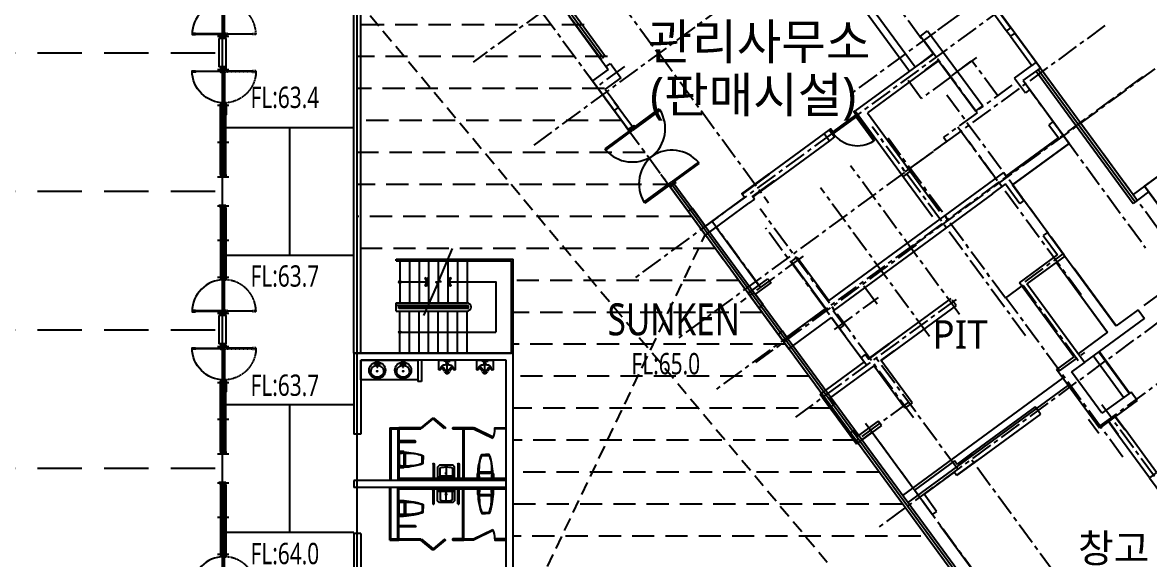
# Model space of a CAD drawing. Header units: millimetres. Extents: x 75184266 to 76346726, y -35077925 to -33679385.
# Drawn here: x 75305364 to 75337081, y -34979929 to -34964810 of the extents above; entities that cross this region are included whole.
import ezdxf
from ezdxf.enums import TextEntityAlignment as Align

# ---------------------------------------------------------------- set-up
doc = ezdxf.new("R2010")
doc.units = ezdxf.units.MM
doc.header["$LTSCALE"] = 50
doc.header["$MEASUREMENT"] = 0
for name, pattern in [('CENTER', [2, 1.25, -0.25, 0.25, -0.25]), ('HIDDEN2', [0.1875, 0.125, -0.0625]), ('XR-1F-PLAN$0$CEN', [62, 60, -1, 0, -1]), ('XR-1F-PLAN$0$HIDDEN', [0.375, 0.25, -0.125]), ('XR-지하3층$0$H', [1.3, 0.8, -0.5]), ('XR-지하3층$0$HIDDEN', [0.375, 0.25, -0.125])]:
    doc.linetypes.add(name, pattern=pattern)
doc.layers.get('Defpoints').update_dxf_attribs({"color": 51, "linetype": 'CONTINUOUS'})
for name, color, linetype in [('AA-MKXS', 3, 'CONTINUOUS'), ('CEN', 1, 'CENTER'), ('XR-1F-PLAN$0$A-CEN02', 27, 'XR-1F-PLAN$0$CEN'), ('XR-1F-PLAN$0$A-DOR-FRAME', 7, 'CONTINUOUS'), ('XR-1F-PLAN$0$A-DOR-GL', 142, 'CONTINUOUS'), ('XR-1F-PLAN$0$A-DOR-HID', 9, 'XR-1F-PLAN$0$HIDDEN'), ('XR-1F-PLAN$0$A-DOR-TRACE', 8, 'CONTINUOUS'), ('XR-1F-PLAN$0$A-FRAME', 1, 'CONTINUOUS'), ('XR-1F-PLAN$0$A-HDCP7', 7, 'CONTINUOUS'), ('XR-1F-PLAN$0$A-WIN-ELE8', 8, 'CONTINUOUS'), ('XR-B1$0$00_블럭계획고', 7, 'CONTINUOUS'), ('XR-지하3층$0$1712-PL$0$DOOR', 4, 'CONTINUOUS'), ('XR-지하3층$0$a-door', 6, 'CONTINUOUS'), ('XR-지하3층$0$CON', 2, 'CONTINUOUS'), ('XR-지하3층$0$hat', 8, 'CONTINUOUS'), ('XR-지하3층$0$W1', 3, 'CONTINUOUS'), ('XR-지하3층$0$XR-1F-PLAN$0$A-EQP1', 1, 'CONTINUOUS'), ('XR-지하3층$0$XR-1F-PLAN$0$A-FIN6', 6, 'CONTINUOUS'), ('XR-지하3층$0$XR-1F-PLAN$0$A-WAL3', 3, 'CONTINUOUS')]:
    doc.layers.add(name, color=color, linetype=linetype)
doc.layers.add('XR-지하3층$0$E1', color=4, linetype='CONTINUOUS', lineweight=13)
doc.layers.add('건축', color=8, linetype='CONTINUOUS', plot=False)
doc.styles.add('HY각헤드라인M', font='')
doc.styles.add('XR-B1$0$HY각헤드라인M', font='')
doc.styles.add('XR-지하3층$0$맑은고딕', font='')
doc.styles.add('XR-지하3층$0$울릉도m', font='')
doc.styles.get('HY각헤드라인M').set_extended_font_data('Malgun Gothic')
doc.styles.get('XR-B1$0$HY각헤드라인M').set_extended_font_data('Malgun Gothic')
doc.styles.get('XR-지하3층$0$맑은고딕').set_extended_font_data('Malgun Gothic')
doc.styles.get('XR-지하3층$0$울릉도m').set_extended_font_data('Malgun Gothic')

# ---------------------------------------------------------------- blocks, each defined once
blk = doc.blocks.new('XR-지하3층$0$XR-1F-PLAN$0$1LAVA01')
at = {"layer": 'XR-지하3층$0$XR-1F-PLAN$0$A-EQP1'}
for p, q in [((-29, -30), (29, -30)), ((-29, -58), (-26, -58)), ((-21, -63), (-14, -139)), ((-14, -139), (14, -139)), ((14, -139), (21, -63)), ((26, -58), (29, -58))]:
    blk.add_line(p, q, dxfattribs=at)
blk.add_lwpolyline([(-18, -100, 0.064435), (-72, -112, 0.091719), (-132, -146, 0.103599), (-172, -198, 0.113912), (-186, -258, 0.113912), (-172, -317, 0.103599), (-132, -369, 0.091719), (-72, -403, 0.084785), (0, -416, 0.084785), (72, -403, 0.091719), (132, -369, 0.103599), (172, -317, 0.113912), (186, -258, 0.113912), (172, -198, 0.103599), (132, -146, 0.091719), (72, -112, 0.064435), (18, -100, 0.084785)], format="xyb", dxfattribs=at)
for centre, radius in [((0, -230), 230), ((0, -258), 15)]:
    blk.add_circle(centre, radius, dxfattribs=at)
for centre, radius, start, end in [((-50, -44), 25, 34.0558, 325.9442), ((-26, -63), 5, 5.3909, 90), ((26, -63), 5, 90, 174.6091), ((50, -44), 25, 214.0558, 145.9442)]:
    blk.add_arc(centre, radius, start, end, dxfattribs=at)
blk = doc.blocks.new('XR-지하3층$0$XR-1F-PLAN$0$좌변기')
at = {"layer": 'XR-지하3층$0$XR-1F-PLAN$0$A-EQP1'}
for points in [[(-544, 76), (-544, 111, 0.414214), (-554, 121), (-672, 121, 0.414214), (-682, 111), (-682, -319, 0.414214), (-672, -329), (-554, -329, 0.414214), (-544, -319), (-544, -284)], [(-544, 111, -0.030636), (-266, 76, -0.045977), (-84, 34, -0.042274), (0, 0), (0, -104)], [(-534, -281, 0.029867), (-268, -275, 0.046073), (-88, -233, 0.030504), (-29, -211, 0.291302), (-24, -202), (-23, -105), (-24, -8, 0.291302), (-29, 1, 0.030504), (-88, 23, 0.046073), (-268, 65, 0.029888), (-534, 71)], [(-544, -319, 0.030636), (-266, -284, 0.045977), (-84, -242, 0.042274), (0, -208), (0, -104)]]:
    blk.add_lwpolyline(points, format="xyb", dxfattribs=at)
blk.add_lwpolyline([(-502, -284), (-502, 76), (-682, 76), (-682, -284)], close=True, dxfattribs=at)
for points in [[(-667, 64, 0.336088), (-682, 48), (-682, -256, 0.369332), (-666, -273, 0.014927), (-534, -281), (-534, 71, 0.014968)], [(-496, 67, 0.408431), (-504, 58), (-505, -105), (-504, -268, 0.408431), (-496, -277, 0.024723), (-268, -270, 0.046051), (-89, -228, 0.030519), (-31, -206, 0.289645), (-29, -202), (-28, -105), (-29, -8, 0.289645), (-31, -4, 0.030519), (-89, 18, 0.046051), (-268, 60, 0.024723)]]:
    blk.add_lwpolyline(points, format="xyb", close=True, dxfattribs=at)
blk = doc.blocks.new('XR-지하3층$0$XR-1F-PLAN$0$소변기')
at = {"layer": 'Defpoints'}
blk.add_line((230, -401), (230, 30), dxfattribs=at)
at = {"layer": 'XR-지하3층$0$XR-1F-PLAN$0$A-EQP1'}
for p, q in [((0, 0), (460, 0)), ((0, -135), (0, 0)), ((140, -25), (140, 0)), ((215, 0), (215, -50)), ((245, 0), (245, -50)), ((320, -25), (320, 0)), ((460, 0), (460, -135)), ((0, -265), (0, -135)), ((15, -270), (5, -270)), ((35, -270), (15, -270)), ((190, -25), (140, -25)), ((205, -40), (190, -25)), ((205, -65), (205, -40)), ((205, -110), (205, -105)), ((205, -105), (255, -105)), ((255, -110), (205, -110)), ((220, -95), (220, -105)), ((240, -95), (240, -105)), ((255, -40), (270, -25)), ((255, -65), (255, -40)), ((255, -105), (255, -110)), ((270, -25), (320, -25)), ((445, -270), (425, -270)), ((455, -270), (445, -270)), ((460, -135), (460, -265))]:
    blk.add_line(p, q, dxfattribs=at)
blk.add_circle((230, -70), 25, dxfattribs=at)
for centre, radius, start, end in [((5, -265), 5, 180, 225), ((5, -265), 5, 225, 270), ((35, -268), 2.35, 270, 315), ((21, -254), 21.6, 315, 329.491), ((21, -254), 21.7, 329.491, 5.2377), ((102, -247), 59.8, 163.9272, 185.2377), ((376, -325), 345, 159.444, 163.9272), ((45, -339), 109, 15.3921, 90), ((164, -246), 118, 151.7834, 159.444), ((124, -224), 72.1, 143.1301, 151.7834), ((55, -374), 184, 81.8699, 88.4784), ((164, -254), 122, 136.4862, 143.1301), ((143, -235), 94.2, 118.6105, 136.4862), ((69, -274), 83.4, 72.0591, 81.8699), ((-10, -519), 340, 66.0375, 72.0591), ((159, -264), 127, 103.2516, 118.6105), ((108, -253), 49.7, 50.2446, 66.0375), ((175, -331), 196, 101.3099, 103.2516), ((445, -1683), 1575, 100.6246, 101.3099), ((72, -296), 106, 39.8056, 50.2446), ((217, -292), 69.7, 195.3921, 280.5971), ((66, -302), 114, 29.774, 39.8056), ((208, -416), 286, 93.8141, 100.6246), ((-6, -343), 197, 24.0061, 29.774), ((457, -137), 310, 204.0061, 208.6056), ((383, -177), 225, 208.6056, 213.6901), ((217, -553), 423, 88.2147, 93.8141), ((317, -221), 147, 213.6901, 219.9871), ((215, -307), 12.9, 219.9871, 258.6901), ((243, -553), 423, 86.1859, 91.7853), ((243, -292), 69.7, 259.4029, 344.6079), ((245, -307), 12.9, 281.3099, 320.0129), ((143, -221), 147, 320.0129, 326.3099), ((77, -177), 225, 326.3099, 331.3944), ((252, -416), 286, 79.3754, 86.1859), ((3, -137), 310, 331.3944, 335.9939), ((466, -343), 197, 150.226, 155.9939), ((394, -302), 114, 140.1944, 150.226), ((15, -1683), 1575, 78.6901, 79.3754), ((388, -296), 106, 129.7554, 140.1944), ((415, -339), 109, 90, 164.6079), ((352, -253), 49.7, 113.9625, 129.7554), ((285, -331), 196, 76.7484, 78.6901), ((301, -264), 127, 61.3895, 76.7484), ((470, -519), 340, 107.9409, 113.9625), ((317, -235), 94.2, 43.5138, 61.3895), ((391, -274), 83.4, 98.1301, 107.9409), ((405, -374), 184, 91.5216, 98.1301), ((296, -254), 122, 36.8699, 43.5138), ((336, -224), 72.1, 28.2166, 36.8699), ((296, -246), 118, 20.556, 28.2166), ((84, -325), 345, 16.0728, 20.556), ((358, -247), 59.8, 354.7623, 16.0728), ((439, -254), 21.7, 174.7623, 210.509), ((439, -254), 21.6, 210.509, 225), ((425, -268), 2.35, 225, 270), ((455, -265), 5, 270, 315), ((455, -265), 5, 315, 0), ((223, -265), 55.1, 258.6901, 277.125), ((237, -265), 55.1, 262.875, 281.3099)]:
    blk.add_arc(centre, radius, start, end, dxfattribs=at)
blk = doc.blocks.new('XR-지하3층$0$XR-1F-PLAN$0$A$C56F60109')
at = {"layer": 'Defpoints'}
blk.add_line((380, 375), (380, 0), dxfattribs=at)
at = {"layer": 'XR-지하3층$0$XR-1F-PLAN$0$A-EQP1'}
for p, q in [((15, 410), (15, 25)), ((45, 410), (45, 25)), ((715, 410), (715, 25)), ((745, 410), (745, 25)), ((0, 5), (0, 0)), ((10, 25), (50, 25)), ((10, 25), (10, 15)), ((10, 15), (50, 15)), ((50, 25), (50, 15)), ((60, 5), (60, 0)), ((618, 50), (143, 50)), ((350, 144), (412, 144)), ((380, 175), (380, 113)), ((700, 5), (700, 0)), ((750, 25), (710, 25)), ((710, 25), (710, 15)), ((750, 15), (710, 15)), ((750, 25), (750, 15)), ((760, 5), (760, 0))]:
    blk.add_line(p, q, dxfattribs=at)
blk.add_lwpolyline([(568, 375), (618, 325), (618, 0), (143, 0), (143, 325), (193, 375)], close=True, dxfattribs=at)
for points in [[(387, 66), (550, 66), (550, 288, 0.272815), (544, 300, 0.070145), (499, 317, 0.03268), (447, 325, 0.023671), (375, 328, 0.023671), (303, 325, 0.03268), (251, 317, 0.070145), (207, 300, 0.272815), (200, 288), (200, 66), (373, 66)], [(371, 17), (374, 87, -1), (386, 87), (389, 17, -0.414045), (380, 8, -0.414045), (371, 17)]]:
    blk.add_lwpolyline(points, format="xyb", dxfattribs=at)
for centre, radius in [((30, 249), 15), ((353, 34), 15.3), ((380, 144), 15), ((407, 34), 15.3), ((730, 249), 15)]:
    blk.add_circle(centre, radius, dxfattribs=at)
for centre, radius, start, end in [((30, 410), 15, 0, 180), ((730, 410), 15, 0, 180), ((10, 5), 10, 90, 180), ((50, 5), 10, 0, 90), ((710, 5), 10, 90, 180), ((750, 5), 10, 0, 90)]:
    blk.add_arc(centre, radius, start, end, dxfattribs=at)
blk = doc.blocks.new('XR-지하3층$0$A$C62C54F48')
at = {"layer": 'XR-지하3층$0$CON', "ltscale": 0.5}
for p, q in [((358, 3299, 0), (358, 1869, 0)), ((358, 169, 0), (358, 1569, 0)), ((358, 139, 0), (358, 1569, 0))]:
    blk.add_line(p, q, dxfattribs=at)
at = {"layer": 'XR-지하3층$0$E1', "ltscale": 0.5}
blk.add_line((1543, -2591, 0), (-842, -2591, 0), dxfattribs=at)
at = {"layer": 'XR-지하3층$0$hat', "ltscale": 0.5}
for p, q in [((-1972, -2191, 0), (-2547, -2641, 0)), ((-2547, -2191, 0), (-1972, -2641, 0)), ((-1872, -2641, 0), (-942, -2191, 0)), ((-1872, -2191, 0), (-942, -2641, 0))]:
    blk.add_line(p, q, dxfattribs=at)
at = {"layer": 'XR-지하3층$0$W1', "ltscale": 0.5}
for p, q in [((-2747, 5399, 0), (-2747, 3119, 0)), ((1743, 5399, 0), (-2747, 5399, 0)), ((1743, -2841, 0), (1743, 5399, 0)), ((-2547, 5199, 0), (-2547, 3119, 0)), ((1543, 5199, 0), (-2547, 5199, 0)), ((-942, 5199, 0), (-942, 4599, 0)), ((-842, 5199, 0), (-842, 4599, 0)), ((1543, -2641, 0), (1543, 5199, 0)), ((-842, 4599, 0), (-942, 4599, 0)), ((-1702, 3269, 0), (-1702, 1819, 0)), ((-2547, 3119, 0), (-2747, 3119, 0)), ((-2747, 1819, 0), (-2747, 1719, 0)), ((1543, 1819, 0), (-2747, 1819, 0)), ((-2747, 1719, 0), (-2747, 1619, 0)), ((1543, 1619, 0), (-2747, 1619, 0)), ((-2747, 319, 0), (-2747, -2841, 0)), ((-2547, 319, 0), (-2747, 319, 0)), ((-2547, 319, 0), (-2547, -2641, 0)), ((-942, -1161, 0), (-942, -2641, 0)), ((-842, -1161, 0), (-942, -1161, 0)), ((-842, -1191, 0), (-842, -2641, 0)), ((-942, -2091, 0), (-2547, -2091, 0)), ((-942, -2191, 0), (-2547, -2191, 0)), ((-1972, -2191, 0), (-1972, -2641, 0)), ((-1872, -2191, 0), (-1872, -2641, 0)), ((1743, -2841, 0), (-2747, -2841, 0)), ((1543, -2641, 0), (-2547, -2641, 0))]:
    blk.add_line(p, q, dxfattribs=at)
at = {"layer": 'XR-지하3층$0$W1', "ltscale": 100}
blk.add_line((-2547, 4856, 0), (-2547, 5199, 0), dxfattribs=at)
at = {"layer": 'XR-지하3층$0$W1', "ltscale": 0.5, "elevation": 0}
blk.add_lwpolyline([(-842, -1191), (-842, -1191), (-842, -1161), (-842, -1161)], dxfattribs=at)
at = {"layer": 'XR-지하3층$0$XR-1F-PLAN$0$A-EQP1'}
for p, q in [((-857, 3299, 0), (-1472, 3299, 0)), ((-1472, 3269, 0), (-857, 3269, 0)), ((-857, 3299, 0), (-857, 3269, 0)), ((43, 3299, 0), (43, 3269, 0)), ((358, 3299, 0), (43, 3299, 0)), ((43, 3269, 0), (358, 3269, 0)), ((-1472, 169, 0), (-857, 169, 0)), ((-857, 139, 0), (-1472, 139, 0)), ((-857, 139, 0), (-857, 169, 0)), ((43, 139, 0), (43, 169, 0)), ((43, 169, 0), (358, 169, 0)), ((358, 139, 0), (43, 139, 0)), ((343, -1191, 0), (343, -2591, 0)), ((373, -1191, 0), (373, -2591, 0))]:
    blk.add_line(p, q, dxfattribs=at)
at = {"layer": 'XR-지하3층$0$XR-1F-PLAN$0$A-EQP1', "linetype": 'Continuous', "elevation": 0}
for points in [[(-2547, 5199), (-942, 5199), (-942, 4649), (-2547, 4649)], [(-2547, -2091), (-942, -2091), (-942, -1541), (-2547, -1541)]]:
    blk.add_lwpolyline(points, close=True, dxfattribs=at)
at = {"layer": 'XR-지하3층$0$XR-1F-PLAN$0$A-EQP1', "elevation": 0}
for points in [[(-837, 3276), (-512, 3549), (-531, 3572), (-857, 3299)], [(-186, 3276), (-512, 3549), (-493, 3572), (-167, 3299)], [(-837, 162), (-512, -112), (-531, -135), (-857, 139)], [(-186, 162), (-512, -112), (-493, -135), (-167, 139)]]:
    blk.add_lwpolyline(points, close=True, dxfattribs=at)
for points in [[(358, 3269), (43, 3269), (43, 3299), (358, 3299)], [(328, 3299), (328, 1869)], [(358, 3269), (628, 3269), (628, 3299), (358, 3299)], [(358, 3299), (358, 1869)], [(1558, 3269), (1228, 3269), (1228, 3299), (1558, 3299)], [(328, 139), (328, 1569)], [(358, 139), (358, 1569)], [(358, 169), (43, 169), (43, 139), (358, 139)], [(358, 169), (628, 169), (628, 139), (358, 139)], [(1558, 169), (1228, 169), (1228, 139), (1558, 139)], [(-842, -1191), (-572, -1191), (-572, -1161), (-842, -1161)], [(358, -1191), (28, -1191), (28, -1161), (358, -1161)], [(358, -1191), (628, -1191), (628, -1161), (358, -1161)], [(1558, -1191), (1228, -1191), (1228, -1161), (1558, -1161)]]:
    blk.add_lwpolyline(points, dxfattribs=at)
at = {"layer": 'XR-지하3층$0$XR-1F-PLAN$0$A-EQP1', "extrusion": (-2.2047e-08, 2e-16, 1), "elevation": 0}
for points in [[(1180, 3033), (641, 3296), (628, 3269), (1167, 3005)], [(-20, -1427), (-559, -1164), (-572, -1191), (-33, -1455)], [(1180, -1427), (641, -1164), (628, -1191), (1167, -1455)]]:
    blk.add_lwpolyline(points, dxfattribs=at)
at = {"layer": 'XR-지하3층$0$XR-1F-PLAN$0$A-EQP1', "elevation": 0}
for points in [[(-1472, 2891), (-1017, 2891, 1), (-1017, 2931), (-1472, 2931)], [(-1472, 546), (-1017, 546, -1), (-1017, 506), (-1472, 506)]]:
    blk.add_lwpolyline(points, format="xyb", dxfattribs=at)
at = {"layer": 'XR-지하3층$0$XR-1F-PLAN$0$A-EQP1', "extrusion": (-2.2047e-08, -2e-16, 1), "elevation": 0}
blk.add_lwpolyline([(1180, 404), (641, 142), (628, 169), (1167, 432)], dxfattribs=at)
at = {"layer": 'XR-지하3층$0$XR-1F-PLAN$0$A-EQP1', "extrusion": (-2.2047e-08, 2e-16, 1)}
for centre in [(628, 3269, 0), (-572, -1191, 0), (628, -1191, 0)]:
    blk.add_arc(centre, 600, 333.9853, 360, dxfattribs=at)
at = {"layer": 'XR-지하3층$0$XR-1F-PLAN$0$A-EQP1', "extrusion": (-2.2047e-08, -2e-16, 1)}
blk.add_arc((628, 169, 0), 600, 0, 26.0147, dxfattribs=at)
at = {"layer": 'XR-지하3층$0$XR-1F-PLAN$0$A-FIN6'}
for p, q in [((-1732, 3299, 0), (-1472, 3299, 0)), ((-1732, 3299, 0), (-1732, 1819, 0)), ((-1472, 3299, 0), (-1472, 1819, 0)), ((-1732, 139, 0), (-1732, 1619, 0)), ((1543, 1869, 0), (-1472, 1869, 0)), ((1543, 1569, 0), (-1502, 1569, 0)), ((-1472, 139, 0), (-1472, 1569, 0)), ((-1732, 139, 0), (-1472, 139, 0))]:
    blk.add_line(p, q, dxfattribs=at)
at = {"layer": 'XR-지하3층$0$XR-1F-PLAN$0$A-WAL3', "ltscale": 5}
for p, q in [((-1702, 3269, 0), (-1502, 3269, 0)), ((-1702, 3269, 0), (-1702, 1839, 0)), ((-1502, 3269, 0), (-1502, 1819, 0)), ((-1702, 169, 0), (-1702, 1619, 0)), ((-1502, 169, 0), (-1502, 1619, 0)), ((-1702, 169, 0), (-1502, 169, 0))]:
    blk.add_line(p, q, dxfattribs=at)
at = {"layer": 'XR-지하3층$0$XR-1F-PLAN$0$A-EQP1', "linetype": 'Continuous'}
for p in [(-2083, 5149, 0), (-1356, 5149, 0)]:
    blk.add_blockref('XR-지하3층$0$XR-1F-PLAN$0$1LAVA01', p, dxfattribs=at)
at = {"layer": 'XR-지하3층$0$XR-1F-PLAN$0$A-EQP1', "linetype": 'Continuous', "extrusion": (-1.4e-15, 1.4e-15, -1), "xscale": -1, "rotation": 359.9999999476224}
for p in [(347, 5199, 0), (-716, 5199, 0)]:
    blk.add_blockref('XR-지하3층$0$XR-1F-PLAN$0$소변기', p, dxfattribs=at)
at = {"layer": 'XR-지하3층$0$XR-1F-PLAN$0$A-EQP1'}
for name, p, rotation in [('XR-지하3층$0$XR-1F-PLAN$0$좌변기', (-789, 2510, 0), 0.000664342618479), ('XR-지하3층$0$XR-1F-PLAN$0$A$C56F60109', (233, 1569, 0), 180)]:
    blk.add_blockref(name, p, dxfattribs=dict(at, rotation=rotation))
at = {"layer": 'XR-지하3층$0$XR-1F-PLAN$0$A-EQP1', "extrusion": (2.2047e-08, 0, -1), "zscale": -1, "rotation": 90.00132292226479}
for p in [(-1067, 2551, 0), (133, -1909, 0), (-1067, -1909, 0)]:
    blk.add_blockref('XR-지하3층$0$XR-1F-PLAN$0$좌변기', p, dxfattribs=at)
at = {"layer": 'XR-지하3층$0$XR-1F-PLAN$0$A-EQP1', "xscale": -1}
blk.add_blockref('XR-지하3층$0$XR-1F-PLAN$0$A$C56F60109', (233, 1869, 0), dxfattribs=at)
at = {"layer": 'XR-지하3층$0$XR-1F-PLAN$0$A-EQP1', "extrusion": (-2.2047e-08, 0, 1), "rotation": 270.0013229222649}
blk.add_blockref('XR-지하3층$0$XR-1F-PLAN$0$좌변기', (1067, 886, 0), dxfattribs=at)
at = {"layer": 'XR-지하3층$0$XR-1F-PLAN$0$A-EQP1', "xscale": -0.9999999999999994, "rotation": 179.9993356573814}
blk.add_blockref('XR-지하3층$0$XR-1F-PLAN$0$좌변기', (-789, 927, 0), dxfattribs=at)
at = {"layer": 'XR-지하3층$0$XR-1F-PLAN$0$A-EQP1', "linetype": 'Continuous', "xscale": -1, "rotation": 180}
for p in [(-2083, -2041, 0), (-1356, -2041, 0)]:
    blk.add_blockref('XR-지하3층$0$XR-1F-PLAN$0$1LAVA01', p, dxfattribs=at)
blk = doc.blocks.new('XR-지하3층$0$1712-PL$0$FSD1000')
at = {"layer": 'XR-지하3층$0$1712-PL$0$DOOR', "color": 9}
for p, q in [((25, -101, 0), (865, -101, 0)), ((40, -146, 0), (850, -146, 0))]:
    blk.add_line(p, q, dxfattribs=at)
at = {"layer": 'XR-지하3층$0$1712-PL$0$DOOR', "elevation": 0}
for points in [[(25, 739), (25, -101), (70, -101), (70, 739)], [(-5, -251), (-5, -101), (25, -101), (25, -146), (40, -146), (40, -251)], [(895, -251), (895, -101), (865, -101), (865, -146), (850, -146), (850, -251)]]:
    blk.add_lwpolyline(points, close=True, dxfattribs=at)
at = {"layer": 'XR-지하3층$0$1712-PL$0$DOOR', "color": 9}
blk.add_arc((25, -101, 0), 840, 360, 86.9291, dxfattribs=at)
blk = doc.blocks.new('XR-지하3층$0$DOOR-2000(유리문)')
at = {"layer": 'XR-지하3층$0$a-door'}
for p, q in [((50, 0), (50, 950)), ((50, 950), (90, 950)), ((90, 950), (90, 0)), ((1950, 950), (1910, 950)), ((1910, 950), (1910, 0)), ((1950, 0), (1950, 950)), ((90, 0), (50, 0)), ((50, 0), (50, -950)), ((90, -950), (90, 0)), ((1910, 0), (1950, 0)), ((1910, -950), (1910, 0)), ((1950, 0), (1950, -950)), ((50, -950), (90, -950)), ((1950, -950), (1910, -950))]:
    blk.add_line(p, q, dxfattribs=at)
at = {"layer": 'XR-지하3층$0$a-door', "color": 6}
for points in [[(0, -100), (0, 100), (50, 100), (50, -100)], [(2000, -100), (2000, 100), (1950, 100), (1950, -100)]]:
    blk.add_lwpolyline(points, close=True, dxfattribs=at)
at = {"layer": 'XR-지하3층$0$a-door', "color": 7}
for centre, start, end in [((-2, -49), 2.7862, 84.7498), ((2002, -49), 95.2502, 177.2138), ((-2, 49), 275.2502, 357.2138), ((2002, 49), 182.7862, 264.7498)]:
    blk.add_arc(centre, 1003, start, end, dxfattribs=at)
blk = doc.blocks.new('XR-1F-PLAN$0$A$C10B20476')
at = {"layer": 'Defpoints'}
for p, q in [((134, 35), (110, 35)), ((110, 35), (110, 0)), ((134, 35), (134, 0))]:
    blk.add_line(p, q, dxfattribs=at)
at = {"layer": 'XR-1F-PLAN$0$A-CEN02', "linetype": 'Continuous'}
blk.add_line((318, 80), (0, 80), dxfattribs=at)
at = {"layer": 'XR-1F-PLAN$0$A-FRAME'}
for p, q in [((144, 80), (110, 80)), ((110, 56), (144, 56)), ((110, 43), (144, 43)), ((144, 20), (134, 20))]:
    blk.add_line(p, q, dxfattribs=at)
for points in [[(88, 20), (88, 80)], [(110, 35), (110, 80)], [(122, 48), (144, 48), (144, 20), (238, 20), (238, 80), (144, 80), (144, 51), (122, 51), (122, 48)]]:
    blk.add_lwpolyline(points, dxfattribs=at)
blk = doc.blocks.new('XR-1F-PLAN$0$A$C491451C1')
at = {"layer": 'Defpoints'}
for p, q in [((15, 208), (-20, 208)), ((15, 184), (-20, 184)), ((15, 184), (15, 208)), ((45, 208), (45, 184)), ((45, 208), (80, 208)), ((45, 184), (80, 184))]:
    blk.add_line(p, q, dxfattribs=at)
at = {"layer": 'XR-1F-PLAN$0$A-CEN02', "linetype": 'Continuous'}
blk.add_line((30, 0), (30, 318), dxfattribs=at)
at = {"layer": 'XR-1F-PLAN$0$A-FRAME'}
for p, q in [((0, 174), (0, 184)), ((24, 208), (24, 174)), ((37, 208), (37, 174)), ((60, 174), (60, 184))]:
    blk.add_line(p, q, dxfattribs=at)
for points in [[(0, 230), (60, 230)], [(29, 196), (29, 174), (0, 174), (0, 80), (60, 80), (60, 174), (32, 174), (32, 196), (29, 196)], [(15, 208), (45, 208)]]:
    blk.add_lwpolyline(points, dxfattribs=at)
blk = doc.blocks.new('XR-1F-PLAN$0$A$C7F517DA1')
at = {"layer": 'XR-1F-PLAN$0$A-DOR-FRAME', "ltscale": 0.5, "elevation": 0}
for points in [[(50, 1675), (60, 1675), (60, 1690), (75, 1690), (75, 1675), (85, 1675), (85, 1775), (50, 1775)], [(50, 925), (10, 925), (10, 825), (50, 825)], [(990, 925), (950, 925), (950, 825), (990, 825)]]:
    blk.add_lwpolyline(points, close=True, dxfattribs=at)
blk.add_lwpolyline([(50, 875), (50, 975), (60, 975), (60, 960), (75, 960), (75, 975), (85, 975), (85, 875), (50, 875)], dxfattribs=at)
at = {"layer": 'XR-1F-PLAN$0$A-DOR-GL', "elevation": 0}
blk.add_lwpolyline([(62, 962), (72, 962), (72, 1687), (62, 1687)], close=True, dxfattribs=at)
at = {"layer": 'XR-1F-PLAN$0$A-DOR-HID', "ltscale": 2, "elevation": 0}
blk.add_lwpolyline([(50, 875), (50, 775), (60, 775), (60, 790), (75, 790), (75, 775), (85, 775), (85, 875), (50, 875)], dxfattribs=at)
for points in [[(62, 788), (72, 788), (72, 63), (62, 63)], [(50, 75), (60, 75), (60, 60), (75, 60), (75, 75), (85, 75), (85, -25), (50, -25)]]:
    blk.add_lwpolyline(points, close=True, dxfattribs=at)
at = {"layer": 'XR-1F-PLAN$0$A-DOR-HID', "ltscale": 2}
blk.add_arc((50, 875, 0), 900, 270, 0, dxfattribs=at)
at = {"layer": 'XR-1F-PLAN$0$A-DOR-TRACE'}
blk.add_arc((50, 875, 0), 900, 0, 90, dxfattribs=at)
at = {"layer": 'XR-1F-PLAN$0$A-WIN-ELE8'}
for p, q in [((85, 890, 0), (950, 890, 0)), ((85, 860, 0), (950, 860, 0))]:
    blk.add_line(p, q, dxfattribs=at)
blk = doc.blocks.new('SW-7.8-Center')
at = {"layer": 'AA-MKXS', "ltscale": 0.5}
for p, q in [((-200, 3500, 0), (0, 3500, 0)), ((-200, 410, 0), (-178, 410, 0)), ((-200, 400, 0), (0, 400, 0)), ((-200, 400, 0), (-200, -400, 0)), ((0, 400, 0), (0, -400, 0)), ((-200, -400, 0), (0, -400, 0)), ((-200, -3500, 0), (0, -3500, 0))]:
    blk.add_line(p, q, dxfattribs=at)
at = {"layer": 'XR-1F-PLAN$0$A-DOR-GL', "elevation": 0}
for points in [[(-154, 3445), (-178, 3445), (-178, 2535), (-154, 2535)], [(-154, 1495), (-178, 1495), (-178, 2505), (-154, 2505)], [(-154, -1495), (-178, -1495), (-178, -2505), (-154, -2505)], [(-154, -3445), (-178, -3445), (-178, -2535), (-154, -2535)]]:
    blk.add_lwpolyline(points, close=True, dxfattribs=at)
at = {"layer": 'XR-1F-PLAN$0$A-FRAME'}
for p, q in [((-200, 3490, 0), (-178, 3490, 0)), ((-200, 3430, 0), (-178, 3430, 0)), ((-200, 2550, 0), (-178, 2550, 0)), ((-200, 2490, 0), (-178, 2490, 0)), ((-200, 470, 0), (-178, 470, 0)), ((-200, -410, 0), (-178, -410, 0)), ((-200, -470, 0), (-178, -470, 0)), ((-200, -2490, 0), (-178, -2490, 0)), ((-200, -2550, 0), (-178, -2550, 0)), ((-200, -3430, 0), (-178, -3430, 0)), ((-200, -3490, 0), (-178, -3490, 0))]:
    blk.add_line(p, q, dxfattribs=at)
at = {"layer": 'XR-1F-PLAN$0$A-HDCP7', "elevation": 0}
for points in [[(-200, 1750), (-200, 1450), (-215, 1450), (-215, 1750)], [(-200, -1750), (-200, -1450), (-215, -1450), (-215, -1750)]]:
    blk.add_lwpolyline(points, close=True, dxfattribs=at)
at = {"layer": 'XR-1F-PLAN$0$A-WIN-ELE8'}
for p, q in [((-200, 3430, 0), (-200, 1510, 0)), ((-50, 3430, 0), (-50, 2550, 0)), ((-50, 2490, 0), (-50, 1510, 0)), ((-200, -3430, 0), (-200, -1510, 0)), ((-50, -2490, 0), (-50, -1510, 0)), ((-50, -3430, 0), (-50, -2550, 0))]:
    blk.add_line(p, q, dxfattribs=at)
at = {"layer": 'XR-1F-PLAN$0$A-DOR-FRAME', "ltscale": 600, "extrusion": (0, 0, -1), "zscale": -1, "rotation": 90}
blk.add_blockref('XR-1F-PLAN$0$A$C7F517DA1', (1025, 460, 0), dxfattribs=at)
at = {"layer": 'XR-1F-PLAN$0$A-DOR-FRAME', "ltscale": 600, "extrusion": (0, 0, -1), "xscale": -1, "zscale": -1, "rotation": 90}
blk.add_blockref('XR-1F-PLAN$0$A$C7F517DA1', (1025, -460, 0), dxfattribs=at)
at = {"layer": 'XR-1F-PLAN$0$A-FRAME'}
blk.add_blockref('XR-1F-PLAN$0$A$C10B20476', (-288, 3410, 0), dxfattribs=at)
at = {"layer": 'XR-1F-PLAN$0$A-FRAME', "ltscale": 0.5, "extrusion": (0, 0, -1), "zscale": -1, "rotation": 270}
for p in [(-30, 2550, 0), (-30, 1510, 0)]:
    blk.add_blockref('XR-1F-PLAN$0$A$C491451C1', p, dxfattribs=at)
at = {"layer": 'XR-1F-PLAN$0$A-FRAME', "extrusion": (0, 0, -1), "xscale": -1, "zscale": -1}
blk.add_blockref('XR-1F-PLAN$0$A$C10B20476', (288, 390, 0), dxfattribs=at)
at = {"layer": 'XR-1F-PLAN$0$A-FRAME', "extrusion": (0, 0, -1), "zscale": -1, "rotation": 180}
blk.add_blockref('XR-1F-PLAN$0$A$C10B20476', (288, -390, 0), dxfattribs=at)
at = {"layer": 'XR-1F-PLAN$0$A-FRAME', "ltscale": 0.5, "extrusion": (0, 0, -1), "xscale": -1, "zscale": -1, "rotation": 270}
for p in [(-30, -1510, 0), (-30, -2550, 0)]:
    blk.add_blockref('XR-1F-PLAN$0$A$C491451C1', p, dxfattribs=at)
at = {"layer": 'XR-1F-PLAN$0$A-FRAME', "xscale": -1, "rotation": 180}
blk.add_blockref('XR-1F-PLAN$0$A$C10B20476', (-288, -3410, 0), dxfattribs=at)
blk = doc.blocks.new('11111111')
at = {"layer": 'XR-B1$0$00_블럭계획고', "color": 3, "style": 'XR-B1$0$HY각헤드라인M', "width": 0.75}
for s, p in [('FL:63.4', (76816768, -34338817)), ('FL:63.7', (76816768, -34343848)), ('FL:65.0', (76827489, -34346317)), ('FL:63.7', (76816768, -34346923)), ('FL:64.0', (76816768, -34351663))]:
    blk.add_text(s, height=600, rotation=0, dxfattribs=at).set_placement(p)

msp = doc.modelspace()

# ---------------------------------------------------------------- linework, layer by layer
at = {"layer": 'CEN', "ltscale": 10}
for p, q in [((75335828.8, -34964895.4), (75323768.9, -34973737.1)), ((75338036.2, -34965521.5), (75330263.9, -34971219.7)), ((75336887.2, -34966339), (75324827.3, -34975180.7)), ((75334679.9, -34971361), (75331377.1, -34966856)), ((75333026.7, -34972573), (75329723.8, -34968068)), ((75331735.7, -34973027.7), (75328667.4, -34968842.6)), ((75330888.9, -34973648.5), (75327820.6, -34969463.4)), ((75341474.4, -34970211.1), (75329414.5, -34979052.8)), ((75329112.9, -34974456.6), (75326280.2, -34970592.7)), ((75330513.8, -34971073.6), (75325994, -34974387.3)), ((75329416.1, -34972739.1), (75329005.7, -34972179.3)), ((75333026.7, -34972573), (75333611.4, -34972144.4)), ((75331637.2, -34972605.9), (75327117.4, -34975919.6)), ((75328218.6, -34973456.9), (75329450.4, -34972553.8)), ((75336331, -34977046.3), (75333042.8, -34972561.2)), ((75331684.2, -34977388.7), (75329387.1, -34974255.6)), ((75335656.8, -34976193.6), (75337922.6, -34974532.4)), ((75330300.6, -34975501.6), (75328788.5, -34976610.2)), ((75337219.3, -34977589.9), (75335741.6, -34975574.3)), ((75333417.1, -34982001.8), (75329088.6, -34976097.8)), ((75334964.4, -34981068), (75332063.2, -34977110.8))]:
    msp.add_line(p, q, dxfattribs=at)
for points in [[(75318008, -34958523.1), (75323232.4, -34965649.1)], [(75316435.3, -34959676), (75329086.6, -34976932.3)], [(75333832.8, -34965850.4), (75329914.9, -34960506.4)], [(75323276.1, -34962089.4), (75318042.5, -34965926.3)], [(75329302.9, -34962047.9), (75330343.5, -34963467.3), (75329698.3, -34963940.3), (75330712.4, -34965323.4)], [(75334244.3, -34962734.1), (75328704.2, -34966795.7)], [(75334609.7, -34963191.5), (75322530.2, -34972047.5)], [(75325088.6, -34964350.2), (75319754.2, -34968261.1)], [(75331660, -34964628.7), (75330712.4, -34965323.4)], [(75330732.5, -34965308.7), (75331078.4, -34965780.5), (75331078.4, -34965780.5)], [(75323278.1, -34965677.6), (75326361.5, -34969883.4)], [(75322303.8, -34966044.7), (75321497.6, -34966635.7)], [(75332228.4, -34967349.1), (75331078.4, -34965780.5)], [(75332210.3, -34965793.8), (75331480.5, -34966328.9)], [(75331561.1, -34966269.7), (75332085.3, -34965885.4)], [(75332806.7, -34966869.3), (75332085.3, -34965885.4)], [(75331489.3, -34966341), (75330658.7, -34966950)], [(75334010.2, -34966092.4), (75337457.9, -34970794.9)], [(75333209.9, -34966573.7), (75332282.5, -34967253.6)], [(75333526.3, -34966447.1), (75336974, -34971149.7)], [(75332228.4, -34967349.1), (75331284.8, -34968040.8)], [(75333590.8, -34973630.1), (75329276.9, -34967746)], [(75331688.1, -34967745.2), (75332835.1, -34969309.8)], [(75330208.2, -34969016.2), (75331373.5, -34968161.8)], [(75331284.8, -34968040.8), (75331373.5, -34968161.8)], [(75335159.4, -34972480), (75331995.5, -34968164.6)], [(75330437.5, -34975941.9), (75326123.6, -34970057.8)], [(75326133.5, -34972270.1), (75324767.7, -34970407.1)], [(75327335.2, -34971389.1), (75325569, -34972683.9)], [(75333584.7, -34972108.1), (75334653.3, -34971324.7)], [(75333526.7, -34972206.5), (75335105.1, -34974359.4)], [(75334553.5, -34974621.8), (75335258.7, -34974104.7)], [(75327875, -34975364.2), (75328788.5, -34976610.2)], [(75335656.4, -34976379.9), (75335369.7, -34975988.8)]]:
    msp.add_lwpolyline(points, dxfattribs=at)
at = {"layer": 'CEN', "ltscale": 10, "elevation": 0}
msp.add_lwpolyline([(75330658.7, -34966950), (75330247.7, -34966389.5)], dxfattribs=at)
at = {"layer": '건축', "ltscale": 0.5}
for p, q in [((75310984.3, -34952390.1), (75310984.2, -34999761.8)), ((75314783.7, -34982361.9), (75314783.8, -34954198.5)), ((75321714.4, -34965819.6), (75314683.8, -34956229.9)), ((75321653.9, -34965864), (75314683.8, -34956356.7)), ((75321774.9, -34965775.3), (75314883.8, -34956375.8)), ((75332567.5, -34964124.6), (75333170.6, -34964947.2)), ((75332446.5, -34964213.2), (75333049.6, -34965035.8)), ((75333288.9, -34965108.5), (75333891.9, -34965931.1)), ((75333167.9, -34965197.1), (75333771, -34966019.8)), ((75322409.5, -34967824.7), (75321323.1, -34966342.8)), ((75333889.2, -34966181), (75336617.9, -34969902.9)), ((75333949.7, -34966136.7), (75336678.4, -34969858.6)), ((75334010.2, -34966092.4), (75336620.6, -34969653)), ((75323238.6, -34968456.7), (75323118.1, -34968545.1)), ((75332119.2, -34981068.7), (75323562.4, -34969397.3)), ((75332948.3, -34982072.8), (75323622.9, -34969353)), ((75336939.2, -34969419.4), (75336620.6, -34969653)), ((75337057.4, -34969580.7), (75336617.9, -34969902.9)), ((75337080.9, -34977629.4), (75337920.5, -34978774.6, 0))]:
    msp.add_line(p, q, dxfattribs=at)
at = {"layer": '건축', "ltscale": 100}
for p, q in [((75325156.5, -34959123.7), (75330327.1, -34966176.3)), ((75328235.6, -34962985.4), (75330488.4, -34966058.1)), ((75314683.8, -34974121.6), (75314683.8, -34964023.3)), ((75314883.7, -34974121.7), (75314883.8, -34964124.6)), ((75322019.5, -34967046.7), (75322526.9, -34967738.7)), ((75322409.5, -34967824.7), (75322529.7, -34967736.6)), ((75328068.9, -34967831.8), (75327923.8, -34967938.3)), ((75328068.9, -34967831.8), (75328216.7, -34968033.5)), ((75328216.7, -34968033.5), (75328071.6, -34968139.9)), ((75330238, -34968845.5), (75331172.2, -34970119.7)), ((75330036.4, -34968993.3), (75330970.6, -34970267.5)), ((75323679.8, -34969311.2), (75332236.6, -34980982.6)), ((75330143.5, -34978127.7), (75334647.3, -34974825.8)), ((75330291.3, -34978329.3), (75334795.1, -34975027.4))]:
    msp.add_line(p, q, dxfattribs=at)
at = {"layer": '건축', "linetype": 'XR-지하3층$0$HIDDEN', "ltscale": 30}
for p, q in [((75314786.8, -34964181.7), (75329815.2, -34982161.6)), ((75319173.3, -34982162.4, 0), (75324579.2, -34970784.2, 0))]:
    msp.add_line(p, q, dxfattribs=at)
at = {"layer": '건축', "linetype": 'XR-지하3층$0$HIDDEN', "ltscale": 50}
for p, q in [((75321167.6, -34964871.3), (75314786.8, -34964871.3)), ((75321827.7, -34965771.3), (75314786.8, -34965771.3)), ((75321743.9, -34966671.3), (75314786.8, -34966671.3)), ((75322223.7, -34967571.3), (75314786.8, -34967571.3)), ((75322883.5, -34968471.3), (75314786.8, -34968471.3)), ((75323725.6, -34969371.3), (75314786.8, -34969371.3)), ((75324203.2, -34970271.3), (75314786.8, -34970271.3)), ((75324863, -34971171.3), (75314786.8, -34971171.3)), ((75325522.8, -34972071.3), (75319172.9, -34972071.3, 0)), ((75326182.6, -34972971.3), (75319172.9, -34972971.3, 0)), ((75326842.5, -34973871.3), (75319173, -34973871.3, 0)), ((75327502.3, -34974771.3), (75319172.8, -34974771.3, 0)), ((75328137.3, -34975671.3), (75319173.6, -34975671.3, 0)), ((75328797.1, -34976571.3), (75319173.6, -34976571.3, 0)), ((75329457, -34977471.3), (75319173.6, -34977471.3, 0)), ((75330116.8, -34978371.3), (75319173.5, -34978371.3, 0)), ((75330645.5, -34979271.3, 0), (75319173.5, -34979271.3, 0))]:
    msp.add_line(p, q, dxfattribs=at)
at = {"layer": '건축'}
for p, q in [((75330837.4, -34965045.8), (75332386.5, -34967158.8)), ((75333061.5, -34965052), (75333182.4, -34964963.3)), ((75333167.9, -34965197.1), (75333061.5, -34965052)), ((75333288.9, -34965108.5), (75333167.9, -34965197.1)), ((75333288.9, -34965108.5), (75333182.4, -34964963.3)), ((75330635.8, -34965193.6), (75331002.4, -34965693.6)), ((75336939.2, -34969419.4), (75342608.7, -34965262.8)), ((75321789.9, -34966049.5), (75321910.9, -34965960.8)), ((75321789.9, -34966049.5), (75321789.9, -34966049.5)), ((75321910.9, -34965960.8), (75322206.5, -34966364)), ((75333891.9, -34965931.1), (75333771, -34966019.8)), ((75321849.1, -34966130.1), (75321405.5, -34966455.3)), ((75322206.5, -34966364), (75321763, -34966689.2)), ((75321405.5, -34966455.3), (75322014.5, -34967286)), ((75321763, -34966689.2), (75322135.5, -34967197.3)), ((75333526.3, -34966447.1), (75333709.6, -34966697.1)), ((75333709.6, -34966697.1), (75333588.6, -34966785.8)), ((75322135.5, -34967197.3), (75322014.5, -34967286)), ((75328794.8, -34967299.7), (75330148.8, -34969146.5)), ((75329144.2, -34967353.5), (75330350.4, -34968998.7)), ((75334371.8, -34967600.4), (75334250.8, -34967689.1)), ((75334371.8, -34967600.4), (75334821.2, -34968213.3)), ((75311084.6, -34967761.8), (75314683.8, -34967761.8)), ((75312884.2, -34971361.8), (75312884.2, -34967761.8)), ((75327923.8, -34967938.3), (75326375.3, -34969073.5)), ((75328071.6, -34968139.9), (75326523.1, -34969275.1)), ((75334821.2, -34968213.3), (75333228.4, -34969381.1)), ((75332974.1, -34969034.3), (75328058.7, -34972638)), ((75332974.1, -34969034.3), (75333051, -34969139.1)), ((75333024.6, -34969356.8), (75332661.7, -34969622.9)), ((75333024.6, -34969356.8), (75333428.2, -34969907.3)), ((75333228.4, -34969381.1), (75333549.1, -34969818.6)), ((75338535.6, -34971596.9), (75336939.2, -34969419.4)), ((75324589.2, -34970544.2), (75325686, -34969740)), ((75325965.6, -34969783.1), (75325804.3, -34969901.3)), ((75332667.6, -34969631), (75328175.5, -34972924.3)), ((75332667.6, -34969631), (75332661.7, -34969622.9)), ((75333549.1, -34969818.6), (75333428.2, -34969907.3)), ((75324216.7, -34970036.1), (75324095.8, -34970124.8)), ((75324095.8, -34970124.8), (75324586.5, -34970794.2)), ((75324216.7, -34970036.1), (75324589.2, -34970544.2)), ((75324586.5, -34970794.2), (75325804.3, -34969901.3)), ((75334211.4, -34970721.8), (75334090.4, -34970810.5)), ((75334090.4, -34970810.5), (75334488, -34971352.9)), ((75334211.4, -34970721.8), (75334697.7, -34971385.1)), ((75311084.6, -34971361.8), (75314683.8, -34971361.8)), ((75327165.8, -34971420.2), (75328058.7, -34972638)), ((75333419.4, -34972136.3), (75334488, -34971352.9)), ((75334697.7, -34971385.1), (75333629.1, -34972168.6)), ((75327004.6, -34971538.5), (75327974.2, -34972861.1)), ((75326343.2, -34972023.3), (75326431.9, -34972144.3)), ((75334950.8, -34974225.1), (75333419.4, -34972136.3)), ((75335249.2, -34974378.3), (75333629.1, -34972168.6)), ((75326088.3, -34972842.6), (75325786.8, -34972431.3)), ((75326209.3, -34972753.9), (75326088.3, -34972842.6)), ((75328477.1, -34973335.6), (75328175.5, -34972924.3)), ((75331639.3, -34972778), (75329889.3, -34974061)), ((75328356.1, -34973424.3), (75328131.4, -34973117.8)), ((75328477.1, -34973335.6), (75328356.1, -34973424.3)), ((75326753.2, -34973495.9), (75326632.3, -34973584.6)), ((75326933.8, -34973995.9), (75326632.3, -34973584.6)), ((75329080.2, -34974158.2), (75328959.2, -34974246.9)), ((75329047.9, -34974367.9), (75328959.2, -34974246.9)), ((75329883.4, -34974052.9), (75329520.5, -34974319)), ((75330401.4, -34975520.7), (75329520.5, -34974319)), ((75329889.3, -34974061), (75329526.4, -34974327.1)), ((75329889.3, -34974061), (75329883.4, -34974052.9)), ((75334950.8, -34974225.1), (75334466.9, -34974579.8)), ((75329047.9, -34974367.9), (75327810, -34975275.5)), ((75329324.8, -34974474.9), (75328078.7, -34975388.4)), ((75330199.8, -34975668.5), (75329324.8, -34974474.9)), ((75335679, -34976233.1), (75334466.9, -34974579.8)), ((75335249.2, -34974378.3), (75334886.2, -34974644.4)), ((75335743.6, -34975813.8), (75334886.2, -34974644.4)), ((75328081.9, -34975646.5), (75327810, -34975275.5)), ((75336562.1, -34975213.7), (75335743.6, -34975813.8)), ((75336739.5, -34975455.6), (75336562.1, -34975213.7)), ((75311084.6, -34975561.8), (75314683.7, -34975561.8)), ((75312884.2, -34979161.8), (75312884.2, -34975561.8)), ((75328202.9, -34975557.8), (75328078.7, -34975388.4)), ((75328202.9, -34975557.8), (75328081.9, -34975646.5)), ((75330401.4, -34975520.7), (75330199.8, -34975668.5)), ((75336739.5, -34975455.6), (75335679, -34976233.1)), ((75333868.4, -34975632.4), (75332086.1, -34976939.1)), ((75334016.3, -34975834), (75332233.9, -34977140.7)), ((75334016.3, -34975834), (75333868.4, -34975632.4)), ((75329538.5, -34976153.3), (75328832.8, -34976670.7)), ((75329449.8, -34976032.4), (75328865.1, -34976461)), ((75329538.5, -34976153.3), (75329449.8, -34976032.4)), ((75328746.9, -34976299.7), (75328625.9, -34976388.4)), ((75328832.8, -34976670.7), (75328625.9, -34976388.4)), ((75328865.1, -34976461), (75328746.9, -34976299.7)), ((75337080.9, -34977629.4), (75336191.1, -34976415.7)), ((75337282.5, -34977481.6), (75336392.7, -34976267.9)), ((75331595.8, -34977149.8), (75330466.7, -34977977.5)), ((75331672.7, -34977254.6), (75331595.8, -34977149.8)), ((75332228, -34977132.6), (75331647.4, -34977558.3)), ((75332233.9, -34977140.7), (75331653.3, -34977566.4)), ((75332086.1, -34976939.1), (75331666.8, -34977246.5)), ((75332092, -34976947.1), (75331672.7, -34977254.6)), ((75332086.1, -34976939.1), (75332092, -34976947.1)), ((75332233.9, -34977140.7), (75332228, -34977132.6)), ((75331582.3, -34977469.6), (75330735.5, -34978090.5)), ((75331647.4, -34977558.3), (75331582.3, -34977469.6)), ((75337282.5, -34977481.6), (75337080.9, -34977629.4)), ((75331653.3, -34977566.4), (75331647.4, -34977558.3)), ((75330969.3, -34978663), (75330466.7, -34977977.5)), ((75331090.3, -34978574.3), (75330735.5, -34978090.5)), ((75331090.3, -34978574.3), (75330969.3, -34978663)), ((75311084.6, -34979161.8), (75314683.7, -34979161.8))]:
    msp.add_line(p, q, dxfattribs=at)
at = {"layer": '건축', "linetype": 'XR-지하3층$0$HIDDEN', "ltscale": 100}
for p, q in [((75298284.2, -34965661.8), (75310884.2, -34965661.8)), ((75298284.2, -34969561.8), (75310884.2, -34969561.8)), ((75298284.2, -34973461.8), (75310884.2, -34973461.8)), ((75298284.2, -34977361.8), (75310884.2, -34977361.8))]:
    msp.add_line(p, q, dxfattribs=at)
at = {"layer": '건축', "ltscale": 10}
for p, q in [((75315883.5, -34971471.7, 0), (75316966.1, -34971471.7, 0)), ((75315883.5, -34971521.7, 0), (75315883.5, -34971471.7, 0)), ((75316966.1, -34971471.7, 0), (75319173.7, -34971471.8, 0)), ((75319173.6, -34974171.9, 0), (75319173.7, -34971471.8, 0)), ((75315883.5, -34971521.7, 0), (75316945.3, -34971521.7, 0)), ((75315983.6, -34971521.7, 0), (75315983.5, -34972706.7, 0)), ((75316253.6, -34971521.7, 0), (75316253.5, -34972706.7, 0)), ((75316523.6, -34971521.7, 0), (75316523.5, -34972706.7, 0)), ((75316793.6, -34971521.7, 0), (75316793.5, -34972706.7, 0)), ((75316945.3, -34971521.7, 0), (75319123.7, -34971521.8, 0)), ((75317063.6, -34971521.7, 0), (75317063.5, -34972114.2, 0)), ((75317333.6, -34971521.7, 0), (75317333.5, -34972706.7, 0)), ((75317603.6, -34971521.8, 0), (75317603.5, -34972706.8, 0)), ((75317873.6, -34971521.8, 0), (75317873.5, -34972706.8, 0)), ((75319123.6, -34974121.9, 0), (75319123.7, -34971521.8, 0)), ((75317063.5, -34972114.2, 0), (75317063.5, -34972706.7, 0)), ((75315883.4, -34972706.7, 0), (75316805.8, -34972706.7, 0)), ((75315883.4, -34972776.7, 0), (75315883.4, -34972706.7, 0)), ((75316805.8, -34972706.7, 0), (75317873.5, -34972706.8, 0)), ((75316775, -34972776.7, 0), (75315883.4, -34972776.7, 0)), ((75315883.4, -34972936.7, 0), (75315883.4, -34972776.7, 0)), ((75315883.4, -34972936.7, 0), (75317873.5, -34972936.8, 0)), ((75315953.4, -34972866.7, 0), (75315953.4, -34972776.7, 0)), ((75317873.5, -34972866.8, 0), (75315953.4, -34972866.7, 0)), ((75315983.4, -34972806.7, 0), (75315983.4, -34972776.7, 0)), ((75315983.4, -34972836.7, 0), (75315983.4, -34972806.7, 0)), ((75315983.4, -34972806.7, 0), (75316761.8, -34972806.7, 0)), ((75315983.4, -34972836.7, 0), (75317873.5, -34972836.8, 0)), ((75315983.4, -34972836.7, 0), (75315983.4, -34972866.7, 0)), ((75315983.4, -34974121.7, 0), (75315983.5, -34972936.7, 0)), ((75316253.4, -34974121.7, 0), (75316253.5, -34972936.7, 0)), ((75316253.5, -34972806.7, 0), (75316253.5, -34972776.7, 0)), ((75316253.5, -34972866.7, 0), (75316253.5, -34972836.7, 0)), ((75316523.4, -34974121.7, 0), (75316523.5, -34972936.7, 0)), ((75316523.5, -34972806.7, 0), (75316523.5, -34972776.7, 0)), ((75316523.5, -34972866.7, 0), (75316523.5, -34972836.7, 0)), ((75316761.8, -34972806.7, 0), (75317873.5, -34972806.8, 0)), ((75317873.5, -34972776.8, 0), (75316775, -34972776.7, 0)), ((75316793.4, -34974121.7, 0), (75316793.5, -34972936.7, 0)), ((75316793.5, -34972806.7, 0), (75316793.5, -34972776.7, 0)), ((75316793.5, -34972866.7, 0), (75316793.5, -34972836.7, 0)), ((75317063.4, -34974121.7, 0), (75317063.5, -34972936.7, 0)), ((75317063.5, -34972806.7, 0), (75317063.5, -34972776.7, 0)), ((75317063.5, -34972866.7, 0), (75317063.5, -34972836.7, 0)), ((75317333.4, -34974121.7, 0), (75317333.5, -34972936.7, 0)), ((75317333.5, -34972806.7, 0), (75317333.5, -34972776.7, 0)), ((75317333.5, -34972866.7, 0), (75317333.5, -34972836.7, 0)), ((75317603.4, -34974121.8, 0), (75317603.5, -34972936.8, 0)), ((75317603.5, -34972806.8, 0), (75317603.5, -34972776.8, 0)), ((75317603.5, -34972866.8, 0), (75317603.5, -34972836.8, 0)), ((75317873.4, -34974121.8, 0), (75317873.5, -34972936.8, 0)), ((75317873.5, -34972806.8, 0), (75317873.5, -34972776.8, 0)), ((75317873.5, -34972836.8, 0), (75317873.5, -34972806.8, 0)), ((75317873.5, -34972866.8, 0), (75317873.5, -34972836.8, 0)), ((75315983.5, -34973529.4, 0), (75318680.3, -34973529.2, 0)), ((75314683.9, -34974121.6, 0), (75319123.6, -34974121.9, 0)), ((75319123.6, -34974121.9, 0), (75319123.6, -34974121.9, 0))]:
    msp.add_line(p, q, dxfattribs=at)
at = {"layer": '건축', "linetype": 'HIDDEN2', "ltscale": 30}
msp.add_line((75331639.3, -34972778), (75331491.5, -34972576.4), dxfattribs=at)
at = {"layer": '건축', "linetype": 'XR-지하3층$0$H', "ltscale": 50}
for points in [[(75314984.5, -34956766.9), (75321849.1, -34966130.1), (75321405.5, -34966455.3), (75324586.5, -34970794.2), (75324888.9, -34970572.4), (75326089.2, -34972209.6), (75325786.8, -34972431.3), (75326933.8, -34973995.9), (75328131.4, -34973117.8), (75329047.9, -34974367.9), (75327810, -34975275.5), (75328832.8, -34976670.7), (75329272.4, -34976348.4), (75333050.6, -34981501.8)], [(75342608.7, -34965262.8), (75336939.2, -34969419.4), (75338535.6, -34971596.9), (75336140.4, -34973353), (75333228.4, -34969381.1), (75334821.2, -34968213.3), (75333526.3, -34966447.1), (75334010.2, -34966092.4), (75329995.5, -34960616.4)]]:
    msp.add_lwpolyline(points, dxfattribs=at)
at = {"layer": '건축'}
for points in [[(75330635.8, -34965193.6), (75330837.4, -34965045.8)], [(75321789.9, -34966049.5), (75321849.1, -34966130.1)], [(75333287.1, -34966374.5), (75333771, -34966019.8)], [(75333287.1, -34966374.5), (75333588.6, -34966785.8)], [(75333526.3, -34966447.1), (75334010.2, -34966092.4)], [(75332184.9, -34967306.6), (75332386.5, -34967158.8)], [(75327923.8, -34967938.3), (75328071.6, -34968139.9)], [(75334250.8, -34967689.1), (75334522.8, -34968060)], [(75333051, -34969139.1), (75334522.8, -34968060)], [(75325686, -34969740), (75325615.1, -34969643.3)], [(75325965.6, -34969783.1), (75325918.3, -34969718.6)], [(75327004.6, -34971538.5), (75327165.8, -34971420.2)], [(75334697.7, -34971385.1), (75336122.6, -34973328.8)], [(75334697.7, -34971385.1), (75336140.4, -34973353)], [(75334455.7, -34971562.5), (75335880.7, -34973506.1)], [(75334455.7, -34971562.5), (75335898.4, -34973530.3)], [(75325786.8, -34972431.3), (75326343.2, -34972023.3)], [(75325996.4, -34972463.6), (75326431.9, -34972144.3)], [(75325996.4, -34972463.6), (75326209.3, -34972753.9)], [(75331491.5, -34972576.4), (75329741.5, -34973859.4), (75329747.4, -34973867.5), (75329174.8, -34974287.3), (75329080.2, -34974158.2)], [(75326753.2, -34973495.9), (75326877.4, -34973665.2), (75327974.2, -34972861.1)], [(75336761.3, -34972897.7), (75336140.4, -34973353)], [(75336761.3, -34972897.7), (75336938.7, -34973139.6)], [(75336761.3, -34972897.7), (75336938.7, -34973139.6)], [(75326933.8, -34973995.9), (75328131.4, -34973117.8)], [(75335249.2, -34974378.3), (75336938.7, -34973139.6)], [(75335898.4, -34973530.3), (75335071.8, -34974136.4)], [(75336352.5, -34975367.4), (75335495.1, -34974198)], [(75336505.7, -34975255), (75335648.4, -34974085.6)], [(75336521.8, -34975243.2), (75335664.5, -34974073.8)], [(75336126.6, -34975905), (75336118.5, -34975910.9), (75336384.6, -34976273.8), (75336392.7, -34976267.9)], [(75336191.1, -34976415.7), (75336199.1, -34976409.8), (75335933, -34976046.9), (75335925, -34976052.8)]]:
    msp.add_lwpolyline(points, dxfattribs=at)
at = {"layer": '건축', "ltscale": 0.5}
for points in [[(75330996.4, -34965685.6), (75331002.4, -34965693.6), (75330639.4, -34965959.7), (75330633.5, -34965951.6), (75328794.8, -34967299.7)], [(75332184.9, -34967306.6), (75331138.3, -34965879.1), (75330775.4, -34966145.2), (75330781.3, -34966153.2), (75329144.2, -34967353.5)], [(75333891.9, -34965931.1), (75334010.2, -34966092.4)], [(75325609.2, -34969635.2), (75325615.1, -34969643.3), (75326381.2, -34969081.6), (75326375.3, -34969073.5)], [(75330350.4, -34968998.7), (75330148.8, -34969146.5)], [(75325918.3, -34969718.6), (75325912.4, -34969710.5), (75326517.2, -34969267.1), (75326523.1, -34969275.1)]]:
    msp.add_lwpolyline(points, dxfattribs=at)
at = {"layer": '건축'}
for points in [[(75330633.5, -34965951.6), (75330639.4, -34965959.7), (75331002.4, -34965693.6), (75330996.4, -34965685.6)], [(75330781.3, -34966153.2), (75330775.4, -34966145.2), (75331138.3, -34965879.1), (75331144.3, -34965887.2)], [(75325615.1, -34969643.3), (75325609.2, -34969635.2), (75326375.3, -34969073.5), (75326381.2, -34969081.6)], [(75325918.3, -34969718.6), (75325912.4, -34969710.5), (75326517.2, -34969267.1), (75326523.1, -34969275.1)], [(75329174.8, -34974287.3), (75329168.9, -34974279.2), (75329741.5, -34973859.4), (75329747.4, -34973867.5)], [(75336392.7, -34976267.9), (75336384.6, -34976273.8), (75336118.5, -34975910.9), (75336126.6, -34975905)], [(75336199.1, -34976409.8), (75336191.1, -34976415.7), (75335925, -34976052.8), (75335933, -34976046.9)]]:
    msp.add_lwpolyline(points, close=True, dxfattribs=at)
at = {"layer": '건축', "ltscale": 10, "elevation": 0}
for points in [[(75317454.6, -34971172), (75317082.7, -34972064.5), (75317134.1, -34972109.6), (75316993, -34972118.9), (75317044.4, -34972163.9), (75316652, -34973056.5)], [(75315983.5, -34972114.2), (75316754, -34972114.2)], [(75317333.5, -34972114.2), (75317333.5, -34972114.2)], [(75317373, -34972114.2), (75318680.4, -34972114.3), (75318680.3, -34973529.2)]]:
    msp.add_lwpolyline(points, dxfattribs=at)
for points in [[(75316724.9, -34971993.9), (75316793.5, -34972114.2), (75316724.7, -34972234.4), (75316695.1, -34972217.2), (75316754, -34972114.2), (75316695.2, -34972011.1)], [(75317402.2, -34971993.9), (75317333.5, -34972114.2), (75317402.3, -34972234.4), (75317432, -34972217.2), (75317373, -34972114.2), (75317431.8, -34972011.1)]]:
    msp.add_lwpolyline(points, close=True, dxfattribs=at)
at = {"layer": '건축', "ltscale": 10}
for centre in [(75315983.5, -34972114.2, 0), (75315983.5, -34972114.2, 0), (75315983.5, -34973529.4, 0), (75315983.5, -34973529.4, 0)]:
    msp.add_circle(centre, 30, dxfattribs=at)
for radius in [115, 45]:
    msp.add_arc((75317873.5, -34972821.8, 0), radius, 269.99716, 89.99716, dxfattribs=at)

# ---------------------------------------------------------------- block references
at = {"layer": '건축'}
msp.add_blockref('11111111', (-1504986.9, -628399), dxfattribs=at)
at = {"layer": '건축', "xscale": -1}
for p in [(75310884.3, -34965661.8, 0), (75310884.2, -34973461.8, 0), (75310884.2, -34981261.8, 0)]:
    msp.add_blockref('SW-7.8-Center', p, dxfattribs=at)
at = {"layer": '건축'}
for name, p, rotation in [('XR-지하3층$0$DOOR-2000(유리문)', (75323673.1, -34969378.1), 126.2651293367863), ('XR-지하3층$0$1712-PL$0$FSD1000', (75328939.4, -34967505.5, 0), 216.2364707603688)]:
    msp.add_blockref(name, p, dxfattribs=dict(at, rotation=rotation))
at = {"layer": '건축', "ltscale": 0.5}
msp.add_blockref('XR-지하3층$0$A$C62C54F48', (75317430.3, -34979520.5, 0), dxfattribs=at)

# ---------------------------------------------------------------- texts
at = {"layer": '건축', "style": 'XR-지하3층$0$맑은고딕'}
for s, height, p in [('관리사무소', 1000, (75326093.8, -34965348.8)), ('(판매시설)', 1000, (75325927, -34966848.5)), ('PIT', 800, (75331750.1, -34973591.5)), ('창고', 800, (75336074.4, -34979615.6))]:
    msp.add_text(s, height=height, dxfattribs=at).set_placement(p, align=Align.MIDDLE_CENTER)
at = {"layer": '건축', "style": 'HY각헤드라인M', "width": 0.75}
for s, p in [('FL:63.4', (75311781, -34967216.4)), ('FL:63.7', (75311781, -34972247)), ('FL:65.0', (75322502.2, -34974715.7)), ('FL:63.7', (75311781, -34975321.7)), ('FL:64.0', (75311781, -34980062.1))]:
    msp.add_text(s, height=600, rotation=0, dxfattribs=at).set_placement(p)
at = {"layer": '건축', "style": 'XR-지하3층$0$울릉도m', "width": 0.8}
msp.add_text('SUNKEN', height=900, dxfattribs=at).set_placement((75321829.1, -34973618))

doc.saveas('drawing.dxf')
